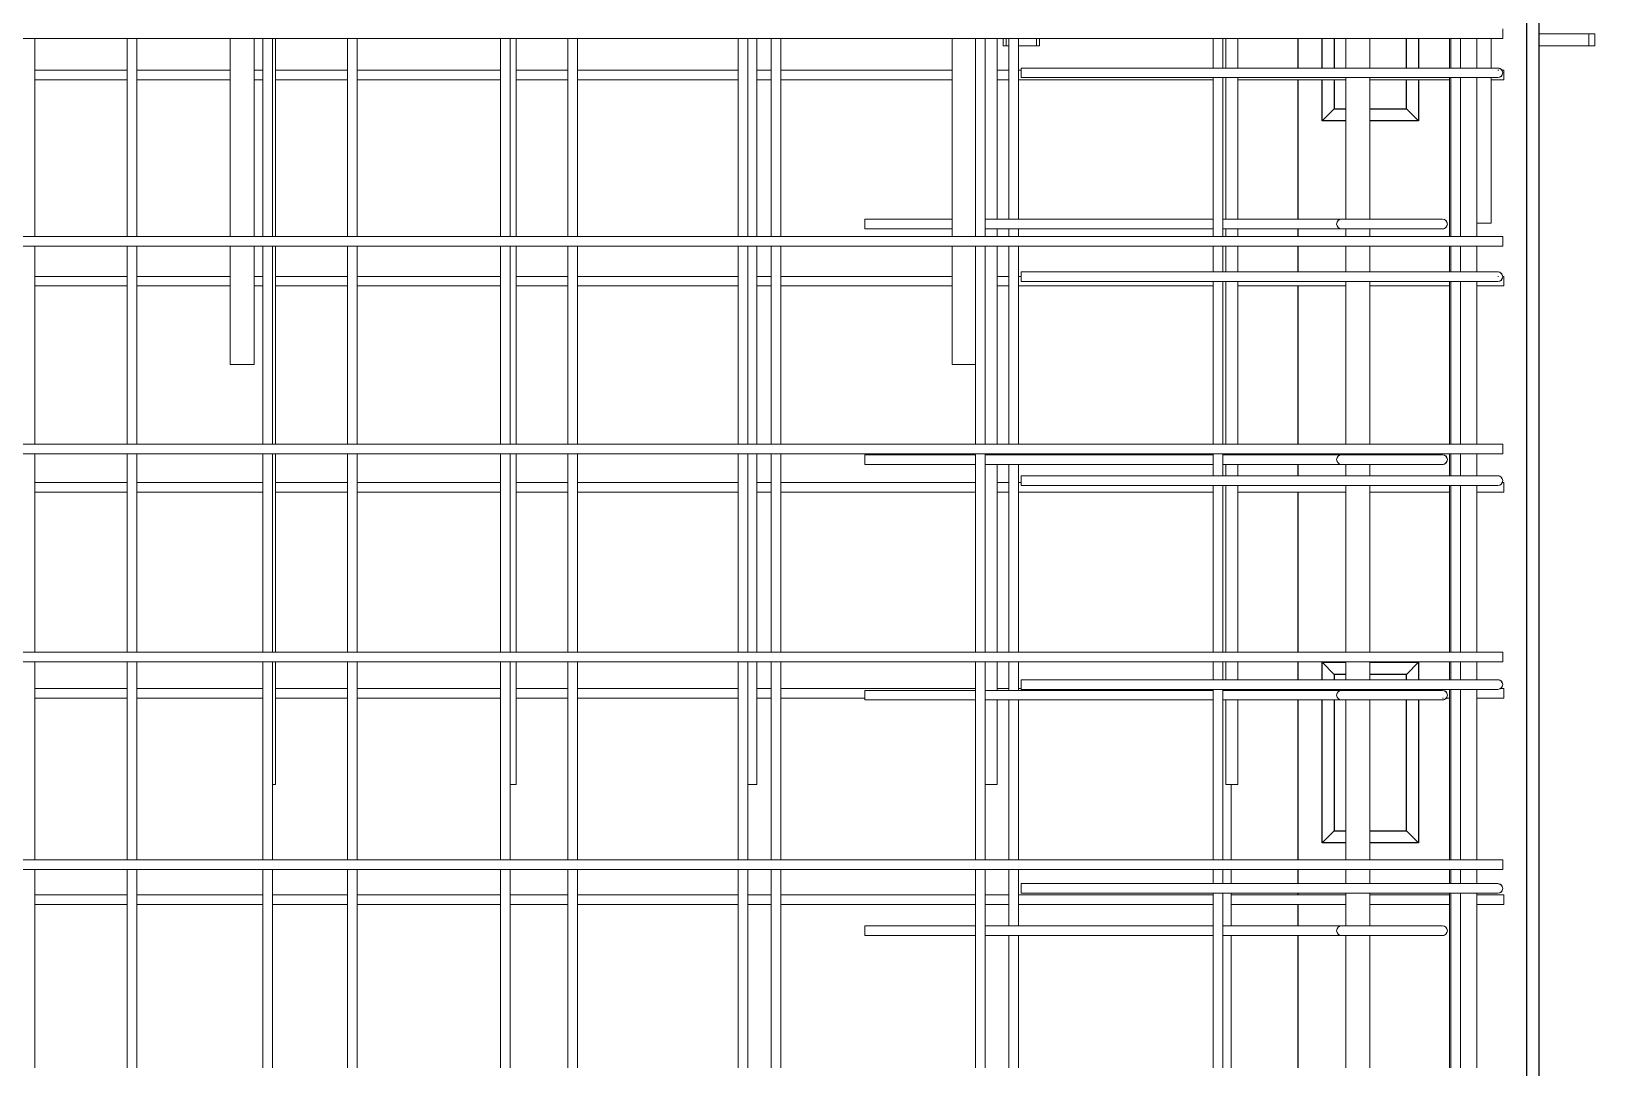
# Model space of a CAD drawing. Header units: millimetres. Extents: x 15382 to 36280, y -2060 to 13564.
# Drawn here: x 19212 to 20511, y 2115 to 2977 of the extents above; entities that cross this region are included whole.
import ezdxf

# ---------------------------------------------------------------- set-up
doc = ezdxf.new("R2010")
doc.units = ezdxf.units.MM
for name, color, linetype, lineweight in [('A-GENM', 13, 'Continuous', 18), ('A-WALL', 113, 'Continuous', 25), ('S-RBAR', 171, 'Continuous', 18)]:
    doc.layers.add(name, color=color, linetype=linetype, lineweight=lineweight)

# ---------------------------------------------------------------- blocks, each defined once
blk = doc.blocks.new('RR spread anchor face based - RR-SA-3_0-200-1726827-Elevation Front 1')
at = {"layer": 'A-GENM'}
for p, q in [((20464.6, -660), (20506.1, -660)), ((20506.1, -660), (20511.1, -660)), ((20506.1, -670), (20506.1, -660)), ((20511.1, -660), (20511.1, -670)), ((20506.1, -670), (20464.6, -670)), ((20511.1, -670), (20506.1, -670))]:
    blk.add_line(p, q, dxfattribs=at)
blk = doc.blocks.new('RR spread anchor face based - RR-SA-2_5-200-V4-Elevation Front 1')
at = {"layer": 'A-GENM'}
for p, q in [((20019.6, 2965), (20019.6, 2971.1)), ((20022.1, 2965), (20019.6, 2965)), ((20022.1, 2971.1), (20022.1, 2965)), ((20024.2, 2965), (20022.1, 2965)), ((20047.1, 2965), (20032.2, 2965)), ((20047.1, 2971.1), (20047.1, 2965)), ((20049.6, 2965), (20047.1, 2965)), ((20049.6, 2971.1), (20049.6, 2965))]:
    blk.add_line(p, q, dxfattribs=at)

msp = doc.modelspace()

# ---------------------------------------------------------------- linework, layer by layer
at = {"layer": 'A-WALL'}
for p, q in [((20454.6, -1395), (20454.6, 3700)), ((20464.6, 3700), (20464.6, -1395)), ((20264.6, 2946.5), (20264.6, 2971.1)), ((20284.6, 2946.5), (20284.6, 2971.1)), ((20294.6, 2971.1), (20294.6, 2946.5)), ((20354.6, 2946.5), (20354.6, 2971.1)), ((20364.6, 2971.1), (20364.6, 2946.5)), ((20264.6, 2820.8), (20264.6, 2936.6)), ((20284.6, 2902.5), (20284.6, 2936.6)), ((20294.6, 2936.6), (20294.6, 2912.5)), ((20354.6, 2912.5), (20354.6, 2936.6)), ((20364.6, 2936.6), (20364.6, 2902.5)), ((20284.6, 2902.5), (20294.6, 2912.5)), ((20294.6, 2912.5), (20304.2, 2912.5)), ((20324.2, 2912.5), (20354.6, 2912.5)), ((20354.6, 2912.5), (20364.6, 2902.5)), ((20304.2, 2902.5), (20284.6, 2902.5)), ((20364.6, 2902.5), (20324.2, 2902.5)), ((20264.6, 2806.4), (20264.6, 2812.8)), ((20264.6, 2777), (20264.6, 2798.4)), ((20264.6, 2633.7), (20264.6, 2765.3)), ((20264.6, 2625), (20264.6, 2625.7)), ((20264.6, 2607.5), (20264.6, 2617)), ((20264.6, 2460.9), (20264.6, 2593.9)), ((20264.6, 2438), (20264.6, 2452.9)), ((20284.6, 2438), (20284.6, 2452.5)), ((20284.6, 2452.5), (20304.2, 2452.5)), ((20294.6, 2442.5), (20284.6, 2452.5)), ((20294.6, 2442.5), (20294.6, 2438)), ((20304.2, 2442.5), (20294.6, 2442.5)), ((20324.2, 2452.5), (20364.6, 2452.5)), ((20354.6, 2442.5), (20324.2, 2442.5)), ((20354.6, 2442.5), (20364.6, 2452.5)), ((20354.6, 2438), (20354.6, 2442.5)), ((20364.6, 2452.5), (20364.6, 2438)), ((20264.6, 2288.2), (20264.6, 2421.2)), ((20284.6, 2302.5), (20284.6, 2421.2)), ((20294.6, 2421.2), (20294.6, 2312.5)), ((20354.6, 2312.5), (20354.6, 2421.2)), ((20364.6, 2421.2), (20364.6, 2302.5)), ((20284.6, 2302.5), (20294.6, 2312.5)), ((20304.2, 2302.5), (20284.6, 2302.5)), ((20294.6, 2312.5), (20304.2, 2312.5)), ((20324.2, 2312.5), (20354.6, 2312.5)), ((20364.6, 2302.5), (20324.2, 2302.5)), ((20354.6, 2312.5), (20364.6, 2302.5)), ((20264.6, 2268.5), (20264.6, 2280.2)), ((20264.6, 2259.2), (20264.6, 2260.5)), ((20264.6, 2233.4), (20264.6, 2251.2)), ((20264.6, 2115.5), (20264.6, 2225.4))]:
    msp.add_line(p, q, dxfattribs=at)
at = {"layer": 'S-RBAR'}
for p, q in [((20434.6, 2971.1), (20434.6, 2979.1)), ((18380.1, 2971.1), (20434.6, 2971.1)), ((19215, 2806.4), (19215, 2971.1)), ((19291.7, 2806.4), (19291.7, 2971.1)), ((19299.7, 2806.4), (19299.7, 2971.1)), ((19377.1, 2806.4), (19377.1, 2971.1)), ((19397.1, 2806.4), (19397.1, 2971.1)), ((19404.4, 2806.4), (19404.4, 2971.1)), ((19412.4, 2806.4), (19412.4, 2971.1)), ((19414.8, 2806.4), (19414.8, 2971.1)), ((19474.8, 2806.4), (19474.8, 2971.1)), ((19482.8, 2806.4), (19482.8, 2971.1)), ((19601.8, 2806.4), (19601.8, 2971.1)), ((19609.8, 2806.4), (19609.8, 2971.1)), ((19614.7, 2806.4), (19614.7, 2971.1)), ((19657.9, 2806.4), (19657.9, 2971.1)), ((19665.9, 2806.4), (19665.9, 2971.1)), ((19799.2, 2806.4), (19799.2, 2971.1)), ((19807.2, 2806.4), (19807.2, 2971.1)), ((19814.7, 2806.4), (19814.7, 2971.1)), ((19826.7, 2806.4), (19826.7, 2971.1)), ((19834.7, 2806.4), (19834.7, 2971.1)), ((19977.1, 2806.4), (19977.1, 2971.1)), ((19996.6, 2806.4), (19996.6, 2971.1)), ((20004.6, 2806.4), (20004.6, 2971.1)), ((20014.6, 2820.8), (20014.6, 2971.1)), ((20024.2, 2820.8), (20024.2, 2971.1)), ((20032.2, 2820.8), (20032.2, 2971.1)), ((20194.1, 2946.5), (20194.1, 2971.1)), ((20202.1, 2946.5), (20202.1, 2971.1)), ((20204.6, 2946.5), (20204.6, 2971.1)), ((20214.6, 2946.5), (20214.6, 2971.1)), ((20304.2, 2946.5), (20304.2, 2971.1)), ((20324.2, 2946.5), (20324.2, 2971.1)), ((20390.4, 2946.5), (20390.4, 2971.1)), ((20391.5, 2946.5), (20391.5, 2971.1)), ((20399.5, 2946.5), (20399.5, 2971.1)), ((20413.2, 2946.5), (20413.2, 2971.1)), ((20425.1, 2971.1), (20425.1, 2946.5)), ((19215, 2944.6), (19291.7, 2944.6)), ((19215, 2936.6), (19291.7, 2936.6)), ((19299.7, 2944.6), (19377.1, 2944.6)), ((19299.7, 2936.6), (19377.1, 2936.6)), ((19397.1, 2944.6), (19404.4, 2944.6)), ((19397.1, 2936.6), (19404.4, 2936.6)), ((19414.8, 2944.6), (19474.8, 2944.6)), ((19414.8, 2936.6), (19474.8, 2936.6)), ((19482.8, 2944.6), (19601.8, 2944.6)), ((19482.8, 2936.6), (19601.8, 2936.6)), ((19614.7, 2944.6), (19657.9, 2944.6)), ((19614.7, 2936.6), (19657.9, 2936.6)), ((19665.9, 2944.6), (19799.2, 2944.6)), ((19665.9, 2936.6), (19799.2, 2936.6)), ((19814.7, 2944.6), (19826.7, 2944.6)), ((19814.7, 2936.6), (19826.7, 2936.6)), ((19834.7, 2944.6), (19977.1, 2944.6)), ((19834.7, 2936.6), (19977.1, 2936.6)), ((20014.6, 2944.6), (20024.2, 2944.6)), ((20014.6, 2936.6), (20024.2, 2936.6)), ((20032.2, 2944.6), (20034.6, 2944.6)), ((20032.2, 2936.6), (20194.1, 2936.6)), ((20394.6, 2946.5), (20034.6, 2946.5)), ((20034.6, 2946.5), (20034.6, 2938.5)), ((20394.6, 2938.5), (20034.6, 2938.5)), ((20194.1, 2806.4), (20194.1, 2938.5)), ((20202.1, 2806.4), (20202.1, 2938.5)), ((20204.6, 2820.8), (20204.6, 2938.5)), ((20214.6, 2820.8), (20214.6, 2938.5)), ((20214.6, 2936.6), (20304.2, 2936.6)), ((20304.2, 2820.8), (20304.2, 2938.5)), ((20324.2, 2820.8), (20324.2, 2938.5)), ((20324.2, 2936.6), (20390.4, 2936.6)), ((20390.4, 2806.4), (20390.4, 2938.5)), ((20391.5, 2806.4), (20391.5, 2938.5)), ((20394.6, 2946.5), (20430.6, 2946.5)), ((20394.6, 2938.5), (20430.6, 2938.5)), ((20399.5, 2806.4), (20399.5, 2938.5)), ((20413.2, 2806.4), (20413.2, 2938.5)), ((20425.1, 2938.5), (20425.1, 2817.5)), ((20425.1, 2936.6), (20435.5, 2936.6)), ((20430.6, 2944.6), (20431.4, 2944.6)), ((20433.6, 2944.6), (20435.5, 2944.6)), ((20435.5, 2936.6), (20435.5, 2944.6)), ((19904.6, 2820.8), (19977.1, 2820.8)), ((19904.6, 2812.8), (19904.6, 2820.8)), ((20004.6, 2820.8), (20194.1, 2820.8)), ((20202.1, 2820.8), (20280.6, 2820.8)), ((20280.6, 2820.8), (20300.6, 2820.8)), ((20320.6, 2820.8), (20300.6, 2820.8)), ((20320.6, 2820.8), (20364.6, 2820.8)), ((20384.6, 2820.8), (20364.6, 2820.8)), ((18380.1, 2806.4), (20434.6, 2806.4)), ((19904.6, 2812.8), (19977.1, 2812.8)), ((20004.6, 2812.8), (20194.1, 2812.8)), ((20014.6, 2806.4), (20014.6, 2812.8)), ((20024.2, 2806.4), (20024.2, 2812.8)), ((20032.2, 2806.4), (20032.2, 2812.8)), ((20202.1, 2812.8), (20280.6, 2812.8)), ((20204.6, 2806.4), (20204.6, 2812.8)), ((20214.6, 2806.4), (20214.6, 2812.8)), ((20280.6, 2812.8), (20300.6, 2812.8)), ((20320.6, 2812.8), (20300.6, 2812.8)), ((20304.2, 2806.4), (20304.2, 2812.8)), ((20320.6, 2812.8), (20364.6, 2812.8)), ((20324.2, 2806.4), (20324.2, 2812.8)), ((20384.6, 2812.8), (20364.6, 2812.8)), ((20413.2, 2817.5), (20425.1, 2817.5)), ((20434.6, 2798.4), (20434.6, 2806.4)), ((18380.1, 2798.4), (20434.6, 2798.4)), ((19215, 2633.7), (19215, 2798.4)), ((19291.7, 2633.7), (19291.7, 2798.4)), ((19299.7, 2633.7), (19299.7, 2798.4)), ((19377.1, 2700), (19377.1, 2798.4)), ((19397.1, 2700), (19397.1, 2798.4)), ((19404.4, 2633.7), (19404.4, 2798.4)), ((19412.4, 2633.7), (19412.4, 2798.4)), ((19414.8, 2633.7), (19414.8, 2798.4)), ((19474.8, 2633.7), (19474.8, 2798.4)), ((19482.8, 2633.7), (19482.8, 2798.4)), ((19601.8, 2633.7), (19601.8, 2798.4)), ((19609.8, 2633.7), (19609.8, 2798.4)), ((19614.7, 2633.7), (19614.7, 2798.4)), ((19657.9, 2633.7), (19657.9, 2798.4)), ((19665.9, 2633.7), (19665.9, 2798.4)), ((19799.2, 2633.7), (19799.2, 2798.4)), ((19807.2, 2633.7), (19807.2, 2798.4)), ((19814.7, 2633.7), (19814.7, 2798.4)), ((19826.7, 2633.7), (19826.7, 2798.4)), ((19834.7, 2633.7), (19834.7, 2798.4)), ((19977.1, 2700), (19977.1, 2798.4)), ((19996.6, 2633.7), (19996.6, 2798.4)), ((20004.6, 2633.7), (20004.6, 2798.4)), ((20014.6, 2633.7), (20014.6, 2798.4)), ((20024.2, 2633.7), (20024.2, 2798.4)), ((20032.2, 2633.7), (20032.2, 2798.4)), ((20194.1, 2777), (20194.1, 2798.4)), ((20202.1, 2777), (20202.1, 2798.4)), ((20204.6, 2777), (20204.6, 2798.4)), ((20214.6, 2777), (20214.6, 2798.4)), ((20304.2, 2777), (20304.2, 2798.4)), ((20324.2, 2777), (20324.2, 2798.4)), ((20390.4, 2777), (20390.4, 2798.4)), ((20391.5, 2777), (20391.5, 2798.4)), ((20399.5, 2777), (20399.5, 2798.4)), ((20413.2, 2777), (20413.2, 2798.4)), ((19215, 2773.3), (19291.7, 2773.3)), ((19299.7, 2773.3), (19377.1, 2773.3)), ((19397.1, 2773.3), (19404.4, 2773.3)), ((19414.8, 2773.3), (19474.8, 2773.3)), ((19482.8, 2773.3), (19601.8, 2773.3)), ((19614.7, 2773.3), (19657.9, 2773.3)), ((19665.9, 2773.3), (19799.2, 2773.3)), ((19814.7, 2773.3), (19826.7, 2773.3)), ((19834.7, 2773.3), (19977.1, 2773.3)), ((20014.6, 2773.3), (20024.2, 2773.3)), ((20032.2, 2773.3), (20034.6, 2773.3)), ((20394.6, 2777), (20034.6, 2777)), ((20034.6, 2777), (20034.6, 2769)), ((20394.6, 2769), (20034.6, 2769)), ((20194.1, 2633.7), (20194.1, 2769)), ((20202.1, 2633.7), (20202.1, 2769)), ((20204.6, 2633.7), (20204.6, 2769)), ((20214.6, 2633.7), (20214.6, 2769)), ((20304.2, 2633.7), (20304.2, 2769)), ((20324.2, 2633.7), (20324.2, 2769)), ((20390.4, 2633.7), (20390.4, 2769)), ((20391.5, 2633.7), (20391.5, 2769)), ((20394.6, 2777), (20430.6, 2777)), ((20394.6, 2769), (20430.6, 2769)), ((20399.5, 2633.7), (20399.5, 2769)), ((20413.2, 2633.7), (20413.2, 2769)), ((20430.6, 2773.3), (20431.1, 2773.3)), ((20434.5, 2773.3), (20435.5, 2773.3)), ((20435.5, 2765.3), (20435.5, 2773.3)), ((19215, 2765.3), (19291.7, 2765.3)), ((19299.7, 2765.3), (19377.1, 2765.3)), ((19397.1, 2765.3), (19404.4, 2765.3)), ((19414.8, 2765.3), (19474.8, 2765.3)), ((19482.8, 2765.3), (19601.8, 2765.3)), ((19614.7, 2765.3), (19657.9, 2765.3)), ((19665.9, 2765.3), (19799.2, 2765.3)), ((19814.7, 2765.3), (19826.7, 2765.3)), ((19834.7, 2765.3), (19977.1, 2765.3)), ((20014.6, 2765.3), (20024.2, 2765.3)), ((20032.2, 2765.3), (20194.1, 2765.3)), ((20214.6, 2765.3), (20304.2, 2765.3)), ((20324.2, 2765.3), (20390.4, 2765.3)), ((20413.2, 2765.3), (20435.5, 2765.3)), ((19397.1, 2700), (19377.1, 2700)), ((19996.6, 2700), (19977.1, 2700)), ((18380.1, 2633.7), (20434.6, 2633.7)), ((18380.1, 2625.7), (20434.6, 2625.7)), ((19215, 2460.9), (19215, 2625.7)), ((19291.7, 2460.9), (19291.7, 2625.7)), ((19299.7, 2460.9), (19299.7, 2625.7)), ((19404.4, 2460.9), (19404.4, 2625.7)), ((19412.4, 2460.9), (19412.4, 2625.7)), ((19414.8, 2460.9), (19414.8, 2625.7)), ((19474.8, 2460.9), (19474.8, 2625.7)), ((19482.8, 2460.9), (19482.8, 2625.7)), ((19601.8, 2460.9), (19601.8, 2625.7)), ((19609.8, 2460.9), (19609.8, 2625.7)), ((19614.7, 2460.9), (19614.7, 2625.7)), ((19657.9, 2460.9), (19657.9, 2625.7)), ((19665.9, 2460.9), (19665.9, 2625.7)), ((19799.2, 2460.9), (19799.2, 2625.7)), ((19807.2, 2460.9), (19807.2, 2625.7)), ((19814.7, 2460.9), (19814.7, 2625.7)), ((19826.7, 2460.9), (19826.7, 2625.7)), ((19834.7, 2460.9), (19834.7, 2625.7)), ((19904.6, 2625), (19996.6, 2625)), ((19904.6, 2617), (19904.6, 2625)), ((19996.6, 2460.9), (19996.6, 2625.7)), ((20004.6, 2460.9), (20004.6, 2625.7)), ((20004.6, 2625), (20194.1, 2625)), ((20014.6, 2625), (20014.6, 2625.7)), ((20024.2, 2625), (20024.2, 2625.7)), ((20032.2, 2625), (20032.2, 2625.7)), ((20194.1, 2607.5), (20194.1, 2625.7)), ((20202.1, 2607.5), (20202.1, 2625.7)), ((20202.1, 2625), (20280.6, 2625)), ((20204.6, 2625), (20204.6, 2625.7)), ((20214.6, 2625), (20214.6, 2625.7)), ((20280.6, 2625), (20300.6, 2625)), ((20320.6, 2625), (20300.6, 2625)), ((20304.2, 2625), (20304.2, 2625.7)), ((20320.6, 2625), (20364.6, 2625)), ((20324.2, 2625), (20324.2, 2625.7)), ((20384.6, 2625), (20364.6, 2625)), ((20390.4, 2607.5), (20390.4, 2625.7)), ((20391.5, 2607.5), (20391.5, 2625.7)), ((20399.5, 2607.5), (20399.5, 2625.7)), ((20413.2, 2607.5), (20413.2, 2625.7)), ((20434.6, 2625.7), (20434.6, 2633.7)), ((19904.6, 2617), (19996.6, 2617)), ((20004.6, 2617), (20194.1, 2617)), ((20014.6, 2460.9), (20014.6, 2617)), ((20024.2, 2460.9), (20024.2, 2617)), ((20032.2, 2460.9), (20032.2, 2617)), ((20202.1, 2617), (20280.6, 2617)), ((20204.6, 2607.5), (20204.6, 2617)), ((20214.6, 2607.5), (20214.6, 2617)), ((20280.6, 2617), (20300.6, 2617)), ((20320.6, 2617), (20300.6, 2617)), ((20304.2, 2607.5), (20304.2, 2617)), ((20320.6, 2617), (20364.6, 2617)), ((20324.2, 2607.5), (20324.2, 2617)), ((20384.6, 2617), (20364.6, 2617)), ((19215, 2601.9), (19291.7, 2601.9)), ((19299.7, 2601.9), (19404.4, 2601.9)), ((19414.8, 2601.9), (19474.8, 2601.9)), ((19482.8, 2601.9), (19601.8, 2601.9)), ((19614.7, 2601.9), (19657.9, 2601.9)), ((19665.9, 2601.9), (19799.2, 2601.9)), ((19814.7, 2601.9), (19826.7, 2601.9)), ((19834.7, 2601.9), (19996.6, 2601.9)), ((20014.6, 2601.9), (20024.2, 2601.9)), ((20032.2, 2601.9), (20034.6, 2601.9)), ((20394.6, 2607.5), (20034.6, 2607.5)), ((20034.6, 2607.5), (20034.6, 2599.5)), ((20394.6, 2599.5), (20034.6, 2599.5)), ((20194.1, 2460.9), (20194.1, 2599.5)), ((20202.1, 2460.9), (20202.1, 2599.5)), ((20204.6, 2460.9), (20204.6, 2599.5)), ((20214.6, 2460.9), (20214.6, 2599.5)), ((20304.2, 2460.9), (20304.2, 2599.5)), ((20324.2, 2460.9), (20324.2, 2599.5)), ((20390.4, 2460.9), (20390.4, 2599.5)), ((20391.5, 2460.9), (20391.5, 2599.5)), ((20394.6, 2607.5), (20430.6, 2607.5)), ((20394.6, 2599.5), (20430.6, 2599.5)), ((20399.5, 2460.9), (20399.5, 2599.5)), ((20413.2, 2460.9), (20413.2, 2599.5)), ((20434, 2601.9), (20435.5, 2601.9)), ((20435.5, 2593.9), (20435.5, 2601.9)), ((19215, 2593.9), (19291.7, 2593.9)), ((19299.7, 2593.9), (19404.4, 2593.9)), ((19414.8, 2593.9), (19474.8, 2593.9)), ((19482.8, 2593.9), (19601.8, 2593.9)), ((19614.7, 2593.9), (19657.9, 2593.9)), ((19665.9, 2593.9), (19799.2, 2593.9)), ((19814.7, 2593.9), (19826.7, 2593.9)), ((19834.7, 2593.9), (19996.6, 2593.9)), ((20014.6, 2593.9), (20024.2, 2593.9)), ((20032.2, 2593.9), (20194.1, 2593.9)), ((20214.6, 2593.9), (20304.2, 2593.9)), ((20324.2, 2593.9), (20390.4, 2593.9)), ((20413.2, 2593.9), (20435.5, 2593.9)), ((18380.1, 2460.9), (20434.6, 2460.9)), ((20434.6, 2452.9), (20434.6, 2460.9)), ((18380.1, 2452.9), (20434.6, 2452.9)), ((19215, 2288.2), (19215, 2452.9)), ((19291.7, 2288.2), (19291.7, 2452.9)), ((19299.7, 2288.2), (19299.7, 2452.9)), ((19404.4, 2288.2), (19404.4, 2452.9)), ((19412.4, 2288.2), (19412.4, 2452.9)), ((19414.8, 2350.8), (19414.8, 2452.9)), ((19474.8, 2288.2), (19474.8, 2452.9)), ((19482.8, 2288.2), (19482.8, 2452.9)), ((19601.8, 2288.2), (19601.8, 2452.9)), ((19609.8, 2288.2), (19609.8, 2452.9)), ((19614.7, 2350.8), (19614.7, 2452.9)), ((19657.9, 2288.2), (19657.9, 2452.9)), ((19665.9, 2288.2), (19665.9, 2452.9)), ((19799.2, 2288.2), (19799.2, 2452.9)), ((19807.2, 2288.2), (19807.2, 2452.9)), ((19814.7, 2350.8), (19814.7, 2452.9)), ((19826.7, 2288.2), (19826.7, 2452.9)), ((19834.7, 2288.2), (19834.7, 2452.9)), ((19996.6, 2288.2), (19996.6, 2452.9)), ((20004.6, 2288.2), (20004.6, 2452.9)), ((20014.6, 2429.2), (20014.6, 2452.9)), ((20024.2, 2429.2), (20024.2, 2452.9)), ((20032.2, 2429.2), (20032.2, 2452.9)), ((20194.1, 2438), (20194.1, 2452.9)), ((20202.1, 2438), (20202.1, 2452.9)), ((20204.6, 2438), (20204.6, 2452.9)), ((20214.6, 2438), (20214.6, 2452.9)), ((20304.2, 2438), (20304.2, 2452.9)), ((20324.2, 2438), (20324.2, 2452.9)), ((20390.4, 2438), (20390.4, 2452.9)), ((20391.5, 2438), (20391.5, 2452.9)), ((20399.5, 2438), (20399.5, 2452.9)), ((20413.2, 2438), (20413.2, 2452.9)), ((19215, 2430.6), (19291.7, 2430.6)), ((19299.7, 2430.6), (19404.4, 2430.6)), ((19414.8, 2430.6), (19474.8, 2430.6)), ((19482.8, 2430.6), (19601.8, 2430.6)), ((19614.7, 2430.6), (19657.9, 2430.6)), ((19665.9, 2430.6), (19799.2, 2430.6)), ((19814.7, 2430.6), (19826.7, 2430.6)), ((19834.7, 2430.6), (19996.6, 2430.6)), ((20014.6, 2430.6), (20024.2, 2430.6)), ((20032.2, 2430.6), (20034.6, 2430.6)), ((20394.6, 2438), (20034.6, 2438)), ((20034.6, 2438), (20034.6, 2430)), ((20394.6, 2430), (20034.6, 2430)), ((20194.1, 2288.2), (20194.1, 2430)), ((20202.1, 2288.2), (20202.1, 2430)), ((20204.6, 2429.2), (20204.6, 2430)), ((20214.6, 2429.2), (20214.6, 2430)), ((20304.2, 2429.2), (20304.2, 2430)), ((20324.2, 2429.2), (20324.2, 2430)), ((20390.4, 2288.2), (20390.4, 2430)), ((20391.5, 2288.2), (20391.5, 2430)), ((20394.6, 2438), (20430.6, 2438)), ((20394.6, 2430), (20430.6, 2430)), ((20399.5, 2288.2), (20399.5, 2430)), ((20413.2, 2288.2), (20413.2, 2430)), ((20432.6, 2430.6), (20435.5, 2430.6)), ((20435.5, 2422.6), (20435.5, 2430.6)), ((19215, 2422.6), (19291.7, 2422.6)), ((19299.7, 2422.6), (19404.4, 2422.6)), ((19414.8, 2422.6), (19474.8, 2422.6)), ((19482.8, 2422.6), (19601.8, 2422.6)), ((19614.7, 2422.6), (19657.9, 2422.6)), ((19665.9, 2422.6), (19799.2, 2422.6)), ((19814.7, 2422.6), (19826.7, 2422.6)), ((19834.7, 2422.6), (19904.6, 2422.6)), ((19904.6, 2429.2), (19996.6, 2429.2)), ((19904.6, 2421.2), (19904.6, 2429.2)), ((19904.6, 2421.2), (19996.6, 2421.2)), ((20004.6, 2429.2), (20194.1, 2429.2)), ((20004.6, 2421.2), (20194.1, 2421.2)), ((20014.6, 2350.8), (20014.6, 2421.2)), ((20024.2, 2288.2), (20024.2, 2421.2)), ((20032.2, 2288.2), (20032.2, 2421.2)), ((20202.1, 2429.2), (20280.6, 2429.2)), ((20202.1, 2421.2), (20280.6, 2421.2)), ((20204.6, 2350.8), (20204.6, 2421.2)), ((20214.6, 2350.8), (20214.6, 2421.2)), ((20280.6, 2429.2), (20300.6, 2429.2)), ((20280.6, 2421.2), (20300.6, 2421.2)), ((20320.6, 2429.2), (20300.6, 2429.2)), ((20320.6, 2421.2), (20300.6, 2421.2)), ((20304.2, 2288.2), (20304.2, 2421.2)), ((20320.6, 2429.2), (20364.6, 2429.2)), ((20320.6, 2421.2), (20364.6, 2421.2)), ((20324.2, 2288.2), (20324.2, 2421.2)), ((20384.6, 2429.2), (20364.6, 2429.2)), ((20384.6, 2421.2), (20364.6, 2421.2)), ((20384.6, 2422.6), (20385.4, 2422.6)), ((20387.2, 2422.6), (20390.4, 2422.6)), ((20413.2, 2422.6), (20435.5, 2422.6)), ((19414.8, 2350.8), (19412.4, 2350.8)), ((19614.7, 2350.8), (19609.8, 2350.8)), ((19814.7, 2350.8), (19807.2, 2350.8)), ((20014.6, 2350.8), (20004.6, 2350.8)), ((20214.6, 2350.8), (20204.6, 2350.8)), ((20209, 2288.2), (20209, 2350.8)), ((18380.1, 2288.2), (20434.6, 2288.2)), ((20434.6, 2280.2), (20434.6, 2288.2)), ((18380.1, 2280.2), (20434.6, 2280.2)), ((19215, 2115.5), (19215, 2280.2)), ((19291.7, 2115.5), (19291.7, 2280.2)), ((19299.7, 2115.5), (19299.7, 2280.2)), ((19404.4, 2115.5), (19404.4, 2280.2)), ((19412.4, 2115.5), (19412.4, 2280.2)), ((19474.8, 2115.5), (19474.8, 2280.2)), ((19482.8, 2115.5), (19482.8, 2280.2)), ((19601.8, 2115.5), (19601.8, 2280.2)), ((19609.8, 2115.5), (19609.8, 2280.2)), ((19657.9, 2115.5), (19657.9, 2280.2)), ((19665.9, 2115.5), (19665.9, 2280.2)), ((19799.2, 2115.5), (19799.2, 2280.2)), ((19807.2, 2115.5), (19807.2, 2280.2)), ((19826.7, 2115.5), (19826.7, 2280.2)), ((19834.7, 2115.5), (19834.7, 2280.2)), ((19996.6, 2115.5), (19996.6, 2280.2)), ((20004.6, 2115.5), (20004.6, 2280.2)), ((20024.2, 2233.4), (20024.2, 2280.2)), ((20032.2, 2233.4), (20032.2, 2280.2)), ((20194.1, 2268.5), (20194.1, 2280.2)), ((20202.1, 2268.5), (20202.1, 2280.2)), ((20209, 2268.5), (20209, 2280.2)), ((20304.2, 2268.5), (20304.2, 2280.2)), ((20324.2, 2268.5), (20324.2, 2280.2)), ((20390.4, 2268.5), (20390.4, 2280.2)), ((20391.5, 2268.5), (20391.5, 2280.2)), ((20399.5, 2268.5), (20399.5, 2280.2)), ((20413.2, 2268.5), (20413.2, 2280.2)), ((20394.6, 2268.5), (20034.6, 2268.5)), ((20034.6, 2268.5), (20034.6, 2260.5)), ((20394.6, 2268.5), (20430.6, 2268.5)), ((19215, 2259.2), (19291.7, 2259.2)), ((19215, 2251.2), (19291.7, 2251.2)), ((19299.7, 2259.2), (19404.4, 2259.2)), ((19299.7, 2251.2), (19404.4, 2251.2)), ((19412.4, 2259.2), (19474.8, 2259.2)), ((19412.4, 2251.2), (19474.8, 2251.2)), ((19482.8, 2259.2), (19601.8, 2259.2)), ((19482.8, 2251.2), (19601.8, 2251.2)), ((19609.8, 2259.2), (19657.9, 2259.2)), ((19609.8, 2251.2), (19657.9, 2251.2)), ((19665.9, 2259.2), (19799.2, 2259.2)), ((19665.9, 2251.2), (19799.2, 2251.2)), ((19807.2, 2259.2), (19826.7, 2259.2)), ((19807.2, 2251.2), (19826.7, 2251.2)), ((19834.7, 2259.2), (19996.6, 2259.2)), ((19834.7, 2251.2), (19996.6, 2251.2)), ((20004.6, 2259.2), (20024.2, 2259.2)), ((20004.6, 2251.2), (20024.2, 2251.2)), ((20032.2, 2259.2), (20194.1, 2259.2)), ((20032.2, 2251.2), (20194.1, 2251.2)), ((20394.6, 2260.5), (20034.6, 2260.5)), ((20194.1, 2115.5), (20194.1, 2260.5)), ((20202.1, 2115.5), (20202.1, 2260.5)), ((20209, 2233.4), (20209, 2260.5)), ((20209, 2259.2), (20304.2, 2259.2)), ((20209, 2251.2), (20304.2, 2251.2)), ((20304.2, 2233.4), (20304.2, 2260.5)), ((20324.2, 2233.4), (20324.2, 2260.5)), ((20324.2, 2259.2), (20390.4, 2259.2)), ((20324.2, 2251.2), (20390.4, 2251.2)), ((20390.4, 2115.5), (20390.4, 2260.5)), ((20391.5, 2115.5), (20391.5, 2260.5)), ((20394.6, 2260.5), (20430.6, 2260.5)), ((20399.5, 2115.5), (20399.5, 2260.5)), ((20413.2, 2115.5), (20413.2, 2260.5)), ((20413.2, 2259.2), (20435.5, 2259.2)), ((20413.2, 2251.2), (20435.5, 2251.2)), ((20435.5, 2251.2), (20435.5, 2259.2)), ((19904.6, 2233.4), (19996.6, 2233.4)), ((19904.6, 2225.4), (19904.6, 2233.4)), ((19904.6, 2225.4), (19996.6, 2225.4)), ((20004.6, 2233.4), (20194.1, 2233.4)), ((20004.6, 2225.4), (20194.1, 2225.4)), ((20024.2, 2115.5), (20024.2, 2225.4)), ((20032.2, 2115.5), (20032.2, 2225.4)), ((20202.1, 2233.4), (20280.6, 2233.4)), ((20202.1, 2225.4), (20280.6, 2225.4)), ((20209, 2115.5), (20209, 2225.4)), ((20280.6, 2233.4), (20300.6, 2233.4)), ((20280.6, 2225.4), (20300.6, 2225.4)), ((20320.6, 2233.4), (20300.6, 2233.4)), ((20320.6, 2225.4), (20300.6, 2225.4)), ((20304.2, 2115.5), (20304.2, 2225.4)), ((20320.6, 2233.4), (20364.6, 2233.4)), ((20320.6, 2225.4), (20364.6, 2225.4)), ((20324.2, 2115.5), (20324.2, 2225.4)), ((20384.6, 2233.4), (20364.6, 2233.4)), ((20384.6, 2225.4), (20364.6, 2225.4))]:
    msp.add_line(p, q, dxfattribs=at)
for centre, start, end in [((20430.6, 2942.5), 75, 90), ((20430.6, 2942.5), 270, 90), ((20430.6, 2942.5), 15, 60), ((20430.6, 2942.5), 300, 345), ((20300.6, 2816.8), 90, 270), ((20384.6, 2816.8), 270, 90), ((20384.6, 2816.8), 15, 60), ((20384.6, 2816.8), 270, 285), ((20384.6, 2816.8), 300, 345), ((20430.6, 2773), 75, 90), ((20430.6, 2773), 270, 90), ((20430.6, 2773), 15, 60), ((20430.6, 2773), 300, 345), ((20300.6, 2621), 90, 270), ((20384.6, 2621), 270, 90), ((20384.6, 2621), 15, 60), ((20384.6, 2621), 270, 285), ((20384.6, 2621), 300, 345), ((20430.6, 2603.5), 75, 90), ((20430.6, 2603.5), 270, 90), ((20430.6, 2603.5), 15, 60), ((20430.6, 2603.5), 300, 345), ((20430.6, 2434), 75, 90), ((20430.6, 2434), 270, 90), ((20430.6, 2434), 15, 60), ((20430.6, 2434), 300, 345), ((20300.6, 2425.2), 90, 270), ((20384.6, 2425.2), 270, 90), ((20384.6, 2425.2), 270, 285), ((20384.6, 2425.2), 15, 60), ((20384.6, 2425.2), 300, 345), ((20430.6, 2264.5), 75, 90), ((20430.6, 2264.5), 270, 90), ((20430.6, 2264.5), 15, 60), ((20430.6, 2264.5), 300, 345), ((20300.6, 2229.4), 90, 270), ((20384.6, 2229.4), 270, 90), ((20384.6, 2229.4), 270, 285), ((20384.6, 2229.4), 15, 60), ((20384.6, 2229.4), 300, 345)]:
    msp.add_arc(centre, 4, start, end, dxfattribs=at)

# ---------------------------------------------------------------- block references
at = {"layer": 'A-GENM'}
for name, p in [('RR spread anchor face based - RR-SA-2_5-200-V4-Elevation Front 1', (0, 0)), ('RR spread anchor face based - RR-SA-3_0-200-1726827-Elevation Front 1', (0, 3635))]:
    msp.add_blockref(name, p, dxfattribs=at)

doc.saveas('drawing.dxf')
